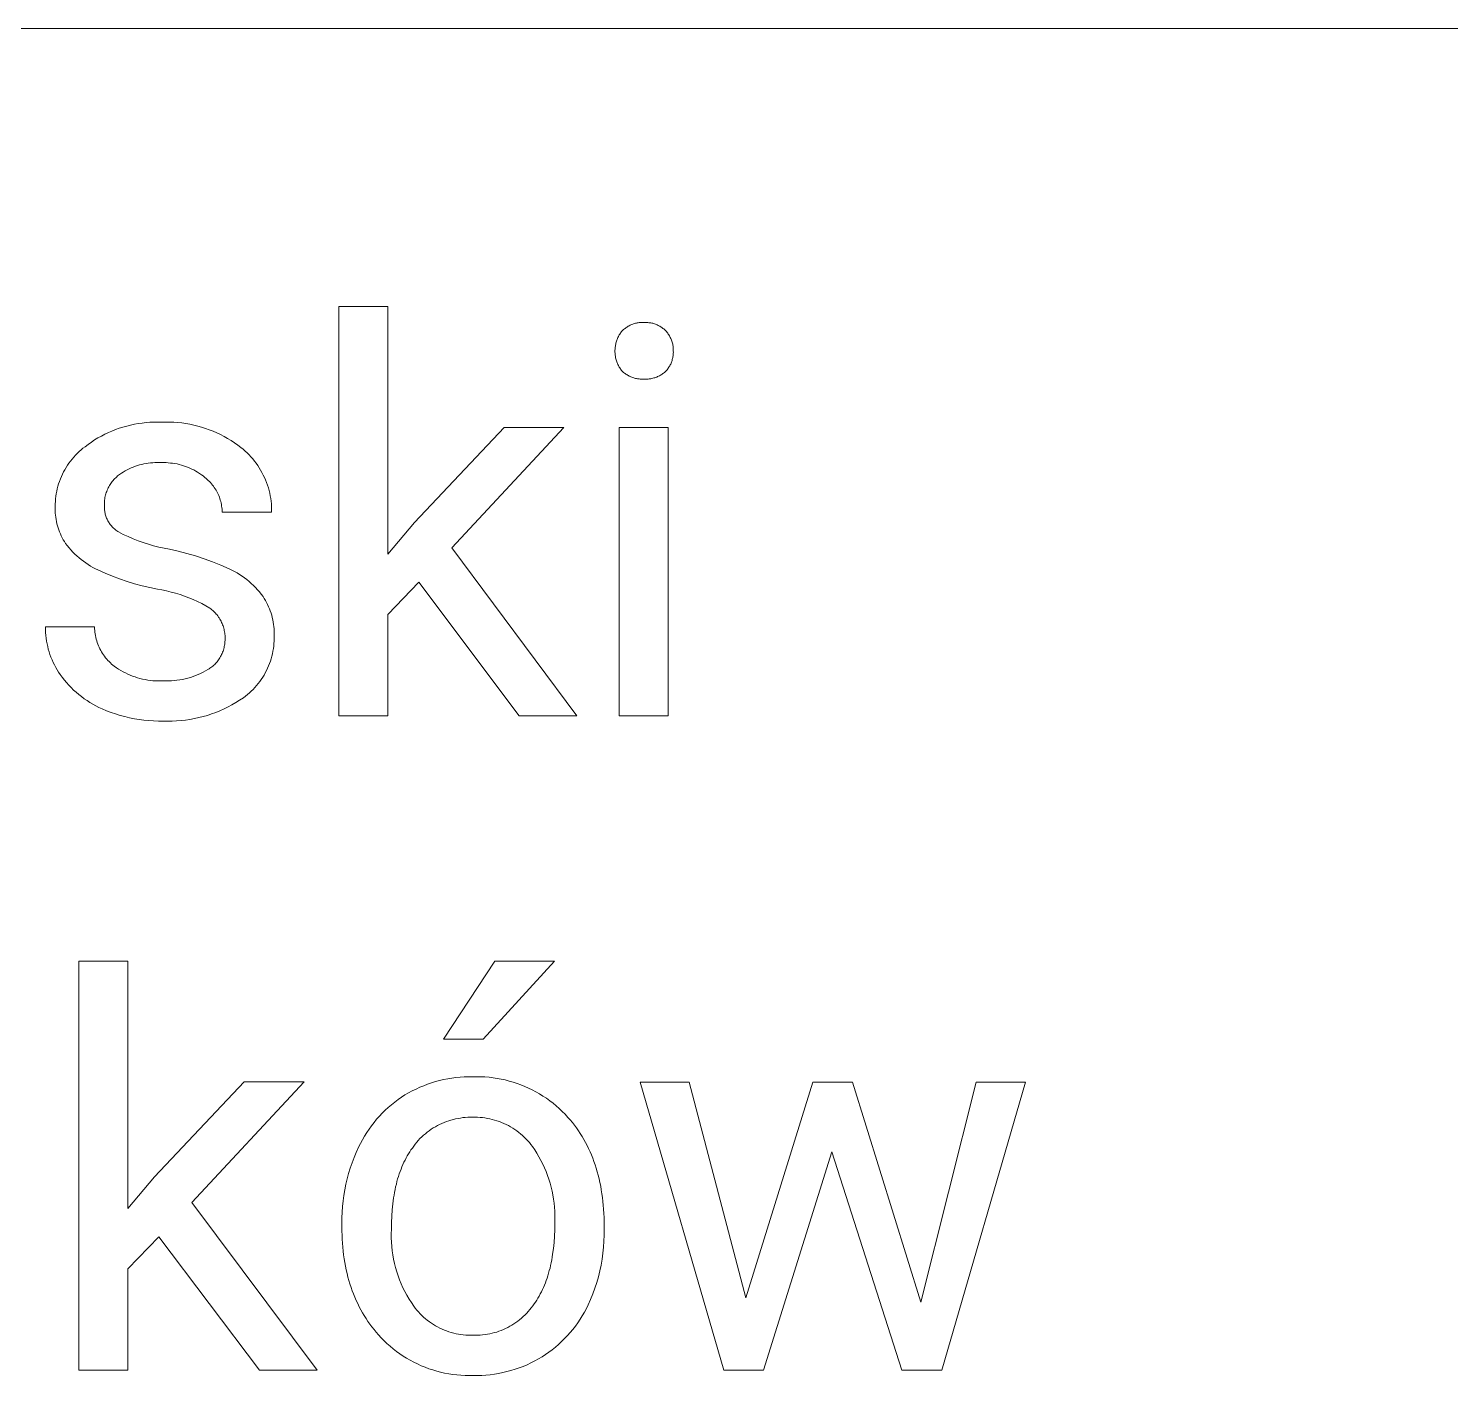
# Model space of a CAD drawing. Header units: millimetres. Extents: x 1422 to 6060, y -58 to 3182.
# Drawn here: x 5287.9 to 5449, y 307.9 to 460.5 of the extents above; entities that cross this region are included whole.
import ezdxf

# ---------------------------------------------------------------- set-up
doc = ezdxf.new("R2010")
doc.units = ezdxf.units.MM
doc.header["$MEASUREMENT"] = 0
doc.layers.add('Domyślny', color=7, linetype='Continuous', true_color=0x000000)

msp = doc.modelspace()

# ---------------------------------------------------------------- linework, layer by layer
at = {"layer": 'Domyślny', "color": 18, "lineweight": 15, "true_color": 0x000000}
for p, q in [((6055.35, 460.5), (4307.18, 460.5)), ((5323.03, 382.66), (5323.03, 428.99)), ((5323.03, 428.99), (5328.6, 428.99)), ((5328.6, 428.99), (5328.6, 400.97)), ((5356.13, 426.92), (5356.24, 426.96)), ((5356.24, 426.96), (5356.34, 427)), ((5356.34, 427), (5356.44, 427.04)), ((5356.44, 427.04), (5356.54, 427.07)), ((5356.54, 427.07), (5356.65, 427.1)), ((5356.65, 427.1), (5356.76, 427.12)), ((5356.76, 427.12), (5356.86, 427.14)), ((5356.86, 427.14), (5356.97, 427.16)), ((5356.97, 427.16), (5357.08, 427.18)), ((5357.08, 427.18), (5357.19, 427.18)), ((5357.19, 427.18), (5357.3, 427.19)), ((5357.3, 427.19), (5357.41, 427.19)), ((5357.41, 427.19), (5357.52, 427.19)), ((5357.52, 427.19), (5357.62, 427.19)), ((5357.62, 427.19), (5357.73, 427.19)), ((5357.73, 427.19), (5357.84, 427.19)), ((5357.84, 427.19), (5357.95, 427.19)), ((5357.95, 427.19), (5358.06, 427.18)), ((5358.06, 427.18), (5358.17, 427.17)), ((5358.17, 427.17), (5358.28, 427.16)), ((5358.28, 427.16), (5358.38, 427.14)), ((5358.38, 427.14), (5358.49, 427.12)), ((5358.49, 427.12), (5358.6, 427.1)), ((5358.6, 427.1), (5358.7, 427.07)), ((5358.7, 427.07), (5358.81, 427.04)), ((5358.81, 427.04), (5358.91, 427)), ((5358.91, 427), (5359.01, 426.96)), ((5359.01, 426.96), (5359.11, 426.92)), ((5354.57, 425.28), (5354.61, 425.39)), ((5354.61, 425.39), (5354.66, 425.49)), ((5354.66, 425.49), (5354.71, 425.59)), ((5354.71, 425.59), (5354.77, 425.69)), ((5354.77, 425.69), (5354.82, 425.79)), ((5354.82, 425.79), (5354.88, 425.88)), ((5354.88, 425.88), (5354.95, 425.98)), ((5354.95, 425.98), (5355.01, 426.07)), ((5355.01, 426.07), (5355.08, 426.16)), ((5355.08, 426.16), (5355.15, 426.24)), ((5355.15, 426.24), (5355.23, 426.32)), ((5355.23, 426.32), (5355.31, 426.39)), ((5355.31, 426.39), (5355.39, 426.47)), ((5355.39, 426.47), (5355.48, 426.53)), ((5355.48, 426.53), (5355.57, 426.6)), ((5355.57, 426.6), (5355.66, 426.66)), ((5355.66, 426.66), (5355.75, 426.72)), ((5355.75, 426.72), (5355.84, 426.78)), ((5355.84, 426.78), (5355.94, 426.83)), ((5355.94, 426.83), (5356.04, 426.88)), ((5356.04, 426.88), (5356.13, 426.92)), ((5359.11, 426.92), (5359.21, 426.87)), ((5359.21, 426.87), (5359.31, 426.83)), ((5359.31, 426.83), (5359.4, 426.77)), ((5359.4, 426.77), (5359.5, 426.72)), ((5359.5, 426.72), (5359.59, 426.66)), ((5359.59, 426.66), (5359.68, 426.6)), ((5359.68, 426.6), (5359.77, 426.53)), ((5359.77, 426.53), (5359.85, 426.46)), ((5359.85, 426.46), (5359.94, 426.39)), ((5359.94, 426.39), (5360.02, 426.32)), ((5360.02, 426.32), (5360.1, 426.24)), ((5360.1, 426.24), (5360.17, 426.16)), ((5360.17, 426.16), (5360.24, 426.07)), ((5360.24, 426.07), (5360.31, 425.98)), ((5360.31, 425.98), (5360.37, 425.89)), ((5360.37, 425.89), (5360.44, 425.79)), ((5360.44, 425.79), (5360.5, 425.69)), ((5360.5, 425.69), (5360.55, 425.6)), ((5360.55, 425.6), (5360.6, 425.49)), ((5360.6, 425.49), (5360.65, 425.39)), ((5360.65, 425.39), (5360.7, 425.29)), ((5354.33, 424.07), (5354.34, 424.18)), ((5354.33, 423.96), (5354.33, 424.07)), ((5354.33, 423.85), (5354.33, 423.96)), ((5354.34, 423.73), (5354.33, 423.85)), ((5354.34, 424.3), (5354.35, 424.41)), ((5354.34, 424.18), (5354.34, 424.3)), ((5354.34, 423.62), (5354.34, 423.73)), ((5354.35, 424.41), (5354.37, 424.52)), ((5354.37, 424.52), (5354.39, 424.63)), ((5354.39, 424.63), (5354.41, 424.74)), ((5354.41, 424.74), (5354.43, 424.85)), ((5354.43, 424.85), (5354.46, 424.96)), ((5354.46, 424.96), (5354.5, 425.07)), ((5354.5, 425.07), (5354.53, 425.18)), ((5354.53, 425.18), (5354.57, 425.28)), ((5360.7, 425.29), (5360.74, 425.18)), ((5360.74, 425.18), (5360.77, 425.08)), ((5360.77, 425.08), (5360.81, 424.97)), ((5360.81, 424.97), (5360.84, 424.86)), ((5360.84, 424.86), (5360.87, 424.75)), ((5360.87, 424.75), (5360.89, 424.64)), ((5360.89, 424.64), (5360.91, 424.52)), ((5360.91, 424.52), (5360.92, 424.41)), ((5360.92, 424.41), (5360.93, 424.3)), ((5360.93, 424.3), (5360.94, 424.19)), ((5360.94, 424.19), (5360.94, 424.07)), ((5360.94, 424.07), (5360.94, 423.96)), ((5360.94, 423.96), (5360.95, 423.85)), ((5360.95, 423.85), (5360.94, 423.74)), ((5360.94, 423.74), (5360.94, 423.64)), ((5354.35, 423.51), (5354.34, 423.62)), ((5354.37, 423.4), (5354.35, 423.51)), ((5354.38, 423.29), (5354.37, 423.4)), ((5354.4, 423.18), (5354.38, 423.29)), ((5354.43, 423.07), (5354.4, 423.18)), ((5354.46, 422.96), (5354.43, 423.07)), ((5354.49, 422.85), (5354.46, 422.96)), ((5354.53, 422.75), (5354.49, 422.85)), ((5354.57, 422.64), (5354.53, 422.75)), ((5354.61, 422.54), (5354.57, 422.64)), ((5354.66, 422.44), (5354.61, 422.54)), ((5354.71, 422.33), (5354.66, 422.44)), ((5354.76, 422.24), (5354.71, 422.33)), ((5354.82, 422.14), (5354.76, 422.24)), ((5354.88, 422.05), (5354.82, 422.14)), ((5360.43, 422.12), (5360.37, 422.03)), ((5360.48, 422.21), (5360.43, 422.12)), ((5360.54, 422.3), (5360.48, 422.21)), ((5360.59, 422.4), (5360.54, 422.3)), ((5360.64, 422.49), (5360.59, 422.4)), ((5360.68, 422.59), (5360.64, 422.49)), ((5360.72, 422.69), (5360.68, 422.59)), ((5360.76, 422.79), (5360.72, 422.69)), ((5360.79, 422.89), (5360.76, 422.79)), ((5360.82, 423), (5360.79, 422.89)), ((5360.85, 423.1), (5360.82, 423)), ((5360.88, 423.21), (5360.85, 423.1)), ((5360.9, 423.31), (5360.88, 423.21)), ((5360.91, 423.42), (5360.9, 423.31)), ((5360.93, 423.53), (5360.91, 423.42)), ((5360.94, 423.64), (5360.93, 423.53)), ((5354.94, 421.95), (5354.88, 422.05)), ((5355.01, 421.86), (5354.94, 421.95)), ((5355.08, 421.77), (5355.01, 421.86)), ((5355.15, 421.69), (5355.08, 421.77)), ((5355.23, 421.61), (5355.15, 421.69)), ((5355.31, 421.54), (5355.23, 421.61)), ((5355.4, 421.47), (5355.31, 421.54)), ((5355.48, 421.41), (5355.4, 421.47)), ((5355.57, 421.35), (5355.48, 421.41)), ((5355.66, 421.29), (5355.57, 421.35)), ((5355.75, 421.23), (5355.66, 421.29)), ((5355.85, 421.18), (5355.75, 421.23)), ((5355.95, 421.13), (5355.85, 421.18)), ((5356.04, 421.08), (5355.95, 421.13)), ((5356.14, 421.04), (5356.04, 421.08)), ((5356.24, 421), (5356.14, 421.04)), ((5356.34, 420.96), (5356.24, 421)), ((5356.45, 420.93), (5356.34, 420.96)), ((5356.55, 420.9), (5356.45, 420.93)), ((5356.66, 420.87), (5356.55, 420.9)), ((5356.76, 420.85), (5356.66, 420.87)), ((5356.87, 420.83), (5356.76, 420.85)), ((5356.98, 420.81), (5356.87, 420.83)), ((5357.08, 420.8), (5356.98, 420.81)), ((5357.19, 420.79), (5357.08, 420.8)), ((5357.3, 420.79), (5357.19, 420.79)), ((5357.41, 420.78), (5357.3, 420.79)), ((5357.52, 420.79), (5357.41, 420.78)), ((5357.62, 420.79), (5357.52, 420.79)), ((5357.74, 420.79), (5357.62, 420.79)), ((5357.85, 420.79), (5357.74, 420.79)), ((5357.96, 420.79), (5357.85, 420.79)), ((5358.08, 420.79), (5357.96, 420.79)), ((5358.19, 420.8), (5358.08, 420.79)), ((5358.3, 420.82), (5358.19, 420.8)), ((5358.41, 420.83), (5358.3, 420.82)), ((5358.52, 420.85), (5358.41, 420.83)), ((5358.63, 420.88), (5358.52, 420.85)), ((5358.74, 420.91), (5358.63, 420.88)), ((5358.85, 420.94), (5358.74, 420.91)), ((5358.95, 420.98), (5358.85, 420.94)), ((5359.06, 421.02), (5358.95, 420.98)), ((5359.16, 421.06), (5359.06, 421.02)), ((5359.27, 421.11), (5359.16, 421.06)), ((5359.37, 421.16), (5359.27, 421.11)), ((5359.47, 421.22), (5359.37, 421.16)), ((5359.56, 421.27), (5359.47, 421.22)), ((5359.66, 421.34), (5359.56, 421.27)), ((5359.75, 421.4), (5359.66, 421.34)), ((5359.84, 421.47), (5359.75, 421.4)), ((5359.93, 421.54), (5359.84, 421.47)), ((5360.01, 421.61), (5359.93, 421.54)), ((5360.1, 421.69), (5360.01, 421.61)), ((5360.17, 421.77), (5360.1, 421.69)), ((5360.24, 421.85), (5360.17, 421.77)), ((5360.3, 421.94), (5360.24, 421.85)), ((5360.37, 422.03), (5360.3, 421.94)), ((5299.45, 415.58), (5299.88, 415.67)), ((5299.88, 415.67), (5300.32, 415.75)), ((5300.32, 415.75), (5300.76, 415.81)), ((5300.76, 415.81), (5301.2, 415.86)), ((5301.2, 415.86), (5301.64, 415.89)), ((5301.64, 415.89), (5302.08, 415.91)), ((5302.08, 415.91), (5302.53, 415.92)), ((5302.53, 415.92), (5302.97, 415.91)), ((5302.97, 415.91), (5303.43, 415.92)), ((5303.43, 415.92), (5303.89, 415.92)), ((5303.89, 415.92), (5304.34, 415.9)), ((5304.34, 415.9), (5304.8, 415.87)), ((5304.8, 415.87), (5305.26, 415.82)), ((5305.26, 415.82), (5305.71, 415.75)), ((5305.71, 415.75), (5306.17, 415.67)), ((5306.17, 415.67), (5306.61, 415.58)), ((5295.38, 413.89), (5295.76, 414.12)), ((5295.76, 414.12), (5296.14, 414.33)), ((5296.14, 414.33), (5296.54, 414.54)), ((5296.54, 414.54), (5296.94, 414.73)), ((5296.94, 414.73), (5297.34, 414.9)), ((5297.34, 414.9), (5297.76, 415.07)), ((5297.76, 415.07), (5298.17, 415.22)), ((5298.17, 415.22), (5298.59, 415.35)), ((5298.59, 415.35), (5299.02, 415.47)), ((5299.02, 415.47), (5299.45, 415.58)), ((5306.61, 415.58), (5307.06, 415.47)), ((5307.06, 415.47), (5307.5, 415.34)), ((5307.5, 415.34), (5307.94, 415.2)), ((5307.94, 415.2), (5308.37, 415.05)), ((5308.37, 415.05), (5308.8, 414.88)), ((5308.8, 414.88), (5309.22, 414.7)), ((5309.22, 414.7), (5309.63, 414.5)), ((5309.63, 414.5), (5310.04, 414.29)), ((5310.04, 414.29), (5310.44, 414.06)), ((5310.44, 414.06), (5310.83, 413.83)), ((5331.6, 404.55), (5341.76, 415.3)), ((5348.54, 415.3), (5335.85, 401.67)), ((5341.76, 415.3), (5348.54, 415.3)), ((5354.8, 382.66), (5354.8, 415.3)), ((5354.8, 415.3), (5360.37, 415.3)), ((5360.37, 415.3), (5360.37, 382.66)), ((5293.41, 412.37), (5293.62, 412.57)), ((5293.62, 412.57), (5293.84, 412.76)), ((5293.84, 412.76), (5294.06, 412.95)), ((5294.06, 412.95), (5294.29, 413.13)), ((5294.29, 413.13), (5294.64, 413.39)), ((5294.64, 413.39), (5295.01, 413.65)), ((5295.01, 413.65), (5295.38, 413.89)), ((5310.83, 413.83), (5311.22, 413.57)), ((5311.22, 413.57), (5311.59, 413.31)), ((5311.59, 413.31), (5311.96, 413.03)), ((5311.96, 413.03), (5312.2, 412.84)), ((5312.2, 412.84), (5312.43, 412.63)), ((5312.43, 412.63), (5312.66, 412.42)), ((5292.15, 410.77), (5292.3, 411.02)), ((5292.3, 411.02), (5292.47, 411.26)), ((5292.47, 411.26), (5292.64, 411.49)), ((5292.64, 411.49), (5292.82, 411.72)), ((5292.82, 411.72), (5293.01, 411.94)), ((5293.01, 411.94), (5293.21, 412.16)), ((5293.21, 412.16), (5293.41, 412.37)), ((5300, 410.91), (5299.76, 410.82)), ((5300.24, 410.99), (5300, 410.91)), ((5300.48, 411.06), (5300.24, 410.99)), ((5300.72, 411.12), (5300.48, 411.06)), ((5300.97, 411.18), (5300.72, 411.12)), ((5301.21, 411.22), (5300.97, 411.18)), ((5301.46, 411.26), (5301.21, 411.22)), ((5301.71, 411.29), (5301.46, 411.26)), ((5301.96, 411.31), (5301.71, 411.29)), ((5302.21, 411.33), (5301.96, 411.31)), ((5302.47, 411.33), (5302.21, 411.33)), ((5302.72, 411.33), (5302.47, 411.33)), ((5302.97, 411.32), (5302.72, 411.33)), ((5303.22, 411.32), (5302.97, 411.32)), ((5303.47, 411.32), (5303.22, 411.32)), ((5303.72, 411.31), (5303.47, 411.32)), ((5303.97, 411.28), (5303.72, 411.31)), ((5304.22, 411.25), (5303.97, 411.28)), ((5304.47, 411.22), (5304.22, 411.25)), ((5304.72, 411.17), (5304.47, 411.22)), ((5304.97, 411.11), (5304.72, 411.17)), ((5305.21, 411.05), (5304.97, 411.11)), ((5305.45, 410.97), (5305.21, 411.05)), ((5305.69, 410.89), (5305.45, 410.97)), ((5305.92, 410.8), (5305.69, 410.89)), ((5312.66, 412.42), (5312.88, 412.2)), ((5312.88, 412.2), (5313.09, 411.97)), ((5313.09, 411.97), (5313.3, 411.74)), ((5313.3, 411.74), (5313.49, 411.5)), ((5313.49, 411.5), (5313.68, 411.25)), ((5313.68, 411.25), (5313.86, 411)), ((5313.86, 411), (5314.03, 410.74)), ((5291.4, 409.2), (5291.5, 409.47)), ((5291.5, 409.47), (5291.61, 409.74)), ((5291.61, 409.74), (5291.73, 410.01)), ((5291.73, 410.01), (5291.86, 410.27)), ((5291.86, 410.27), (5292, 410.52)), ((5292, 410.52), (5292.15, 410.77)), ((5297.47, 409.31), (5297.38, 409.2)), ((5297.57, 409.42), (5297.47, 409.31)), ((5297.67, 409.52), (5297.57, 409.42)), ((5297.77, 409.62), (5297.67, 409.52)), ((5297.88, 409.72), (5297.77, 409.62)), ((5297.98, 409.81), (5297.88, 409.72)), ((5298.1, 409.9), (5297.98, 409.81)), ((5298.21, 409.99), (5298.1, 409.9)), ((5298.42, 410.13), (5298.21, 409.99)), ((5298.63, 410.26), (5298.42, 410.13)), ((5298.85, 410.39), (5298.63, 410.26)), ((5299.07, 410.51), (5298.85, 410.39)), ((5299.3, 410.62), (5299.07, 410.51)), ((5299.53, 410.72), (5299.3, 410.62)), ((5299.76, 410.82), (5299.53, 410.72)), ((5306.16, 410.71), (5305.92, 410.8)), ((5306.38, 410.6), (5306.16, 410.71)), ((5306.61, 410.49), (5306.38, 410.6)), ((5306.83, 410.37), (5306.61, 410.49)), ((5307.05, 410.24), (5306.83, 410.37)), ((5307.26, 410.1), (5307.05, 410.24)), ((5307.47, 409.96), (5307.26, 410.1)), ((5307.67, 409.81), (5307.47, 409.96)), ((5307.86, 409.65), (5307.67, 409.81)), ((5308, 409.54), (5307.86, 409.65)), ((5308.13, 409.43), (5308, 409.54)), ((5308.26, 409.31), (5308.13, 409.43)), ((5308.39, 409.19), (5308.26, 409.31)), ((5314.03, 410.74), (5314.19, 410.47)), ((5314.19, 410.47), (5314.34, 410.2)), ((5314.34, 410.2), (5314.49, 409.92)), ((5314.49, 409.92), (5314.62, 409.64)), ((5314.62, 409.64), (5314.74, 409.36)), ((5314.74, 409.36), (5314.86, 409.07)), ((5290.98, 407.51), (5291.03, 407.79)), ((5291.03, 407.79), (5291.08, 408.08)), ((5291.08, 408.08), (5291.15, 408.36)), ((5291.15, 408.36), (5291.22, 408.65)), ((5291.22, 408.65), (5291.3, 408.92)), ((5291.3, 408.92), (5291.4, 409.2)), ((5296.62, 407.66), (5296.58, 407.52)), ((5296.65, 407.8), (5296.62, 407.66)), ((5296.7, 407.93), (5296.65, 407.8)), ((5296.75, 408.07), (5296.7, 407.93)), ((5296.8, 408.2), (5296.75, 408.07)), ((5296.86, 408.34), (5296.8, 408.2)), ((5296.92, 408.47), (5296.86, 408.34)), ((5296.99, 408.59), (5296.92, 408.47)), ((5297.06, 408.72), (5296.99, 408.59)), ((5297.13, 408.84), (5297.06, 408.72)), ((5297.21, 408.96), (5297.13, 408.84)), ((5297.29, 409.08), (5297.21, 408.96)), ((5297.38, 409.2), (5297.29, 409.08)), ((5308.51, 409.06), (5308.39, 409.19)), ((5308.62, 408.93), (5308.51, 409.06)), ((5308.73, 408.79), (5308.62, 408.93)), ((5308.84, 408.65), (5308.73, 408.79)), ((5308.94, 408.51), (5308.84, 408.65)), ((5309.04, 408.36), (5308.94, 408.51)), ((5309.13, 408.22), (5309.04, 408.36)), ((5309.22, 408.06), (5309.13, 408.22)), ((5309.3, 407.91), (5309.22, 408.06)), ((5309.37, 407.75), (5309.3, 407.91)), ((5309.44, 407.59), (5309.37, 407.75)), ((5314.86, 409.07), (5314.96, 408.77)), ((5314.96, 408.77), (5315.06, 408.48)), ((5315.06, 408.48), (5315.14, 408.18)), ((5315.14, 408.18), (5315.21, 407.87)), ((5315.21, 407.87), (5315.28, 407.57)), ((5290.9, 406.1), (5290.91, 406.35)), ((5290.91, 405.86), (5290.9, 406.1)), ((5290.91, 406.64), (5290.93, 406.93)), ((5290.91, 406.35), (5290.91, 406.64)), ((5290.93, 406.93), (5290.95, 407.22)), ((5290.95, 407.22), (5290.98, 407.51)), ((5296.49, 406.8), (5296.48, 406.66)), ((5296.48, 406.66), (5296.48, 406.52)), ((5296.48, 406.52), (5296.48, 406.4)), ((5296.48, 406.4), (5296.48, 406.28)), ((5296.48, 406.28), (5296.48, 406.17)), ((5296.48, 406.17), (5296.49, 406.05)), ((5296.5, 406.95), (5296.49, 406.8)), ((5296.49, 406.05), (5296.5, 405.93)), ((5296.51, 407.09), (5296.5, 406.95)), ((5296.53, 407.23), (5296.51, 407.09)), ((5296.55, 407.38), (5296.53, 407.23)), ((5296.58, 407.52), (5296.55, 407.38)), ((5309.51, 407.43), (5309.44, 407.59)), ((5309.57, 407.26), (5309.51, 407.43)), ((5309.62, 407.09), (5309.57, 407.26)), ((5309.66, 406.93), (5309.62, 407.09)), ((5309.71, 406.76), (5309.66, 406.93)), ((5309.74, 406.58), (5309.71, 406.76)), ((5309.77, 406.41), (5309.74, 406.58)), ((5309.79, 406.24), (5309.77, 406.41)), ((5309.81, 406.06), (5309.79, 406.24)), ((5309.82, 405.89), (5309.81, 406.06)), ((5315.28, 407.57), (5315.33, 407.26)), ((5315.33, 407.26), (5315.37, 406.95)), ((5315.37, 406.95), (5315.4, 406.65)), ((5315.4, 406.65), (5315.42, 406.34)), ((5315.42, 406.34), (5315.43, 406.02)), ((5315.43, 406.02), (5315.43, 405.71)), ((5290.92, 405.61), (5290.91, 405.86)), ((5290.94, 405.37), (5290.92, 405.61)), ((5290.97, 405.13), (5290.94, 405.37)), ((5291.01, 404.89), (5290.97, 405.13)), ((5291.06, 404.65), (5291.01, 404.89)), ((5291.11, 404.41), (5291.06, 404.65)), ((5291.18, 404.17), (5291.11, 404.41)), ((5296.5, 405.93), (5296.52, 405.82)), ((5296.52, 405.82), (5296.54, 405.7)), ((5296.54, 405.7), (5296.56, 405.59)), ((5296.56, 405.59), (5296.59, 405.48)), ((5296.59, 405.48), (5296.62, 405.37)), ((5296.62, 405.37), (5296.66, 405.25)), ((5296.66, 405.25), (5296.7, 405.14)), ((5296.7, 405.14), (5296.74, 405.04)), ((5296.74, 405.04), (5296.79, 404.93)), ((5296.79, 404.93), (5296.84, 404.83)), ((5296.84, 404.83), (5296.89, 404.72)), ((5296.89, 404.72), (5296.95, 404.62)), ((5296.95, 404.62), (5297.01, 404.52)), ((5297.01, 404.52), (5297.08, 404.43)), ((5297.08, 404.43), (5297.15, 404.33)), ((5309.83, 405.71), (5309.82, 405.89)), ((5315.43, 405.71), (5309.83, 405.71)), ((5328.6, 400.97), (5331.6, 404.55)), ((5291.25, 403.94), (5291.18, 404.17)), ((5291.32, 403.71), (5291.25, 403.94)), ((5291.41, 403.48), (5291.32, 403.71)), ((5291.5, 403.25), (5291.41, 403.48)), ((5291.6, 403.03), (5291.5, 403.25)), ((5291.71, 402.81), (5291.6, 403.03)), ((5291.83, 402.59), (5291.71, 402.81)), ((5297.15, 404.33), (5297.22, 404.24)), ((5297.22, 404.24), (5297.29, 404.15)), ((5297.29, 404.15), (5297.37, 404.06)), ((5297.37, 404.06), (5297.45, 403.98)), ((5297.45, 403.98), (5297.53, 403.9)), ((5297.53, 403.9), (5297.62, 403.82)), ((5297.62, 403.82), (5297.71, 403.74)), ((5297.71, 403.74), (5297.8, 403.67)), ((5297.8, 403.67), (5297.89, 403.6)), ((5297.89, 403.6), (5297.99, 403.54)), ((5297.99, 403.54), (5298.09, 403.47)), ((5298.09, 403.47), (5298.63, 403.2)), ((5298.63, 403.2), (5299.19, 402.94)), ((5299.19, 402.94), (5299.75, 402.7)), ((5291.95, 402.38), (5291.83, 402.59)), ((5292.08, 402.18), (5291.95, 402.38)), ((5292.28, 401.92), (5292.08, 402.18)), ((5292.48, 401.67), (5292.28, 401.92)), ((5292.69, 401.43), (5292.48, 401.67)), ((5292.91, 401.2), (5292.69, 401.43)), ((5293.13, 400.97), (5292.91, 401.2)), ((5299.75, 402.7), (5300.32, 402.47)), ((5300.32, 402.47), (5300.89, 402.27)), ((5300.89, 402.27), (5301.47, 402.08)), ((5301.47, 402.08), (5302.06, 401.91)), ((5302.06, 401.91), (5302.65, 401.76)), ((5302.65, 401.76), (5303.25, 401.63)), ((5303.25, 401.63), (5303.85, 401.51)), ((5303.85, 401.51), (5304.85, 401.29)), ((5304.85, 401.29), (5305.84, 401.04)), ((5335.85, 401.67), (5350.02, 382.66)), ((5293.37, 400.75), (5293.13, 400.97)), ((5293.61, 400.54), (5293.37, 400.75)), ((5293.86, 400.34), (5293.61, 400.54)), ((5294.11, 400.15), (5293.86, 400.34)), ((5294.37, 399.96), (5294.11, 400.15)), ((5294.64, 399.78), (5294.37, 399.96)), ((5294.91, 399.61), (5294.64, 399.78)), ((5295.19, 399.46), (5294.91, 399.61)), ((5305.84, 401.04), (5306.82, 400.75)), ((5306.82, 400.75), (5307.79, 400.43)), ((5307.79, 400.43), (5308.75, 400.08)), ((5308.75, 400.08), (5309.69, 399.7)), ((5309.69, 399.7), (5310.63, 399.29)), ((5295.47, 399.31), (5295.19, 399.46)), ((5295.76, 399.17), (5295.47, 399.31)), ((5296.57, 398.8), (5295.76, 399.17)), ((5297.39, 398.46), (5296.57, 398.8)), ((5298.21, 398.15), (5297.39, 398.46)), ((5299.05, 397.86), (5298.21, 398.15)), ((5310.63, 399.29), (5310.93, 399.15)), ((5310.93, 399.15), (5311.23, 398.99)), ((5311.23, 398.99), (5311.52, 398.83)), ((5311.52, 398.83), (5311.8, 398.65)), ((5311.8, 398.65), (5312.08, 398.47)), ((5312.08, 398.47), (5312.35, 398.28)), ((5312.35, 398.28), (5312.62, 398.07)), ((5312.62, 398.07), (5312.87, 397.86)), ((5299.9, 397.6), (5299.05, 397.86)), ((5300.76, 397.37), (5299.9, 397.6)), ((5301.62, 397.17), (5300.76, 397.37)), ((5302.49, 396.99), (5301.62, 397.17)), ((5303.01, 396.9), (5302.49, 396.99)), ((5303.53, 396.79), (5303.01, 396.9)), ((5304.05, 396.67), (5303.53, 396.79)), ((5304.56, 396.53), (5304.05, 396.67)), ((5305.07, 396.38), (5304.56, 396.53)), ((5305.57, 396.2), (5305.07, 396.38)), ((5312.87, 397.86), (5313.13, 397.64)), ((5313.13, 397.64), (5313.37, 397.41)), ((5313.37, 397.41), (5313.6, 397.18)), ((5313.6, 397.18), (5313.83, 396.93)), ((5313.83, 396.93), (5314.05, 396.68)), ((5314.05, 396.68), (5314.26, 396.42)), ((5314.26, 396.42), (5314.46, 396.15)), ((5332.11, 397.78), (5328.6, 394.13)), ((5343.47, 382.66), (5332.11, 397.78)), ((5306.06, 396.02), (5305.57, 396.2)), ((5306.55, 395.81), (5306.06, 396.02)), ((5307.03, 395.59), (5306.55, 395.81)), ((5307.51, 395.36), (5307.03, 395.59)), ((5307.98, 395.11), (5307.51, 395.36)), ((5308.44, 394.84), (5307.98, 395.11)), ((5308.55, 394.76), (5308.44, 394.84)), ((5308.66, 394.67), (5308.55, 394.76)), ((5314.46, 396.15), (5314.6, 395.93)), ((5314.6, 395.93), (5314.73, 395.71)), ((5314.73, 395.71), (5314.86, 395.48)), ((5314.86, 395.48), (5314.98, 395.25)), ((5314.98, 395.25), (5315.09, 395.01)), ((5315.09, 395.01), (5315.19, 394.77)), ((5315.19, 394.77), (5315.28, 394.53)), ((5308.77, 394.58), (5308.66, 394.67)), ((5308.87, 394.48), (5308.77, 394.58)), ((5308.97, 394.38), (5308.87, 394.48)), ((5309.07, 394.28), (5308.97, 394.38)), ((5309.16, 394.18), (5309.07, 394.28)), ((5309.25, 394.07), (5309.16, 394.18)), ((5309.34, 393.96), (5309.25, 394.07)), ((5309.42, 393.84), (5309.34, 393.96)), ((5309.5, 393.73), (5309.42, 393.84)), ((5309.57, 393.61), (5309.5, 393.73)), ((5309.64, 393.48), (5309.57, 393.61)), ((5309.71, 393.36), (5309.64, 393.48)), ((5309.77, 393.23), (5309.71, 393.36)), ((5309.82, 393.11), (5309.77, 393.23)), ((5315.28, 394.53), (5315.37, 394.28)), ((5315.37, 394.28), (5315.44, 394.03)), ((5315.44, 394.03), (5315.51, 393.78)), ((5315.51, 393.78), (5315.57, 393.52)), ((5315.57, 393.52), (5315.62, 393.27)), ((5315.62, 393.27), (5315.66, 393.01)), ((5328.6, 394.13), (5328.6, 382.66)), ((5289.8, 392.39), (5289.8, 392.71)), ((5289.8, 392.71), (5295.37, 392.71)), ((5289.82, 392.07), (5289.8, 392.39)), ((5289.84, 391.76), (5289.82, 392.07)), ((5289.88, 391.44), (5289.84, 391.76)), ((5295.37, 392.71), (5295.38, 392.51)), ((5295.38, 392.51), (5295.39, 392.31)), ((5295.39, 392.31), (5295.41, 392.12)), ((5295.41, 392.12), (5295.44, 391.92)), ((5295.44, 391.92), (5295.47, 391.73)), ((5295.47, 391.73), (5295.51, 391.53)), ((5295.51, 391.53), (5295.56, 391.34)), ((5309.88, 392.97), (5309.82, 393.11)), ((5309.93, 392.84), (5309.88, 392.97)), ((5309.97, 392.71), (5309.93, 392.84)), ((5310.01, 392.57), (5309.97, 392.71)), ((5310.04, 392.44), (5310.01, 392.57)), ((5310.07, 392.3), (5310.04, 392.44)), ((5310.1, 392.16), (5310.07, 392.3)), ((5310.12, 392.02), (5310.1, 392.16)), ((5310.13, 391.88), (5310.12, 392.02)), ((5310.15, 391.74), (5310.13, 391.88)), ((5310.15, 391.6), (5310.15, 391.74)), ((5310.15, 391.46), (5310.15, 391.6)), ((5315.66, 393.01), (5315.69, 392.75)), ((5315.69, 392.75), (5315.71, 392.49)), ((5315.71, 392.49), (5315.72, 392.23)), ((5315.72, 392.23), (5315.73, 391.97)), ((5315.73, 391.97), (5315.72, 391.71)), ((5315.72, 391.71), (5315.73, 391.42)), ((5289.93, 391.12), (5289.88, 391.44)), ((5289.99, 390.81), (5289.93, 391.12)), ((5290.06, 390.5), (5289.99, 390.81)), ((5290.13, 390.19), (5290.06, 390.5)), ((5290.22, 389.89), (5290.13, 390.19)), ((5290.32, 389.58), (5290.22, 389.89)), ((5295.56, 391.34), (5295.62, 391.15)), ((5295.62, 391.15), (5295.68, 390.96)), ((5295.68, 390.96), (5295.74, 390.77)), ((5295.74, 390.77), (5295.82, 390.59)), ((5295.82, 390.59), (5295.9, 390.41)), ((5295.9, 390.41), (5295.98, 390.23)), ((5295.98, 390.23), (5296.08, 390.06)), ((5296.08, 390.06), (5296.17, 389.88)), ((5309.88, 389.84), (5309.93, 389.97)), ((5309.93, 389.97), (5309.97, 390.1)), ((5309.97, 390.1), (5310.01, 390.23)), ((5310.01, 390.23), (5310.04, 390.37)), ((5310.04, 390.37), (5310.07, 390.5)), ((5310.07, 390.5), (5310.1, 390.64)), ((5310.1, 390.64), (5310.12, 390.77)), ((5310.12, 390.77), (5310.13, 390.91)), ((5310.13, 390.91), (5310.14, 391.05)), ((5310.14, 391.05), (5310.15, 391.18)), ((5310.15, 391.32), (5310.15, 391.46)), ((5310.15, 391.18), (5310.15, 391.32)), ((5315.58, 389.97), (5315.53, 389.68)), ((5315.63, 390.26), (5315.58, 389.97)), ((5315.67, 390.54), (5315.63, 390.26)), ((5315.7, 390.83), (5315.67, 390.54)), ((5315.72, 391.12), (5315.7, 390.83)), ((5315.73, 391.42), (5315.72, 391.12)), ((5290.43, 389.29), (5290.32, 389.58)), ((5290.56, 388.99), (5290.43, 389.29)), ((5290.69, 388.7), (5290.56, 388.99)), ((5290.83, 388.41), (5290.69, 388.7)), ((5290.97, 388.13), (5290.83, 388.41)), ((5296.17, 389.88), (5296.28, 389.72)), ((5296.28, 389.72), (5296.39, 389.55)), ((5296.39, 389.55), (5296.5, 389.39)), ((5296.5, 389.39), (5296.62, 389.23)), ((5296.62, 389.23), (5296.75, 389.08)), ((5296.75, 389.08), (5296.88, 388.93)), ((5296.88, 388.93), (5297.02, 388.79)), ((5297.02, 388.79), (5297.16, 388.65)), ((5297.16, 388.65), (5297.3, 388.51)), ((5297.3, 388.51), (5297.46, 388.39)), ((5297.46, 388.39), (5297.61, 388.26)), ((5308.67, 388.2), (5308.78, 388.29)), ((5308.78, 388.29), (5308.88, 388.38)), ((5308.88, 388.38), (5308.98, 388.48)), ((5308.98, 388.48), (5309.07, 388.58)), ((5309.07, 388.58), (5309.17, 388.68)), ((5309.17, 388.68), (5309.26, 388.78)), ((5309.26, 388.78), (5309.34, 388.89)), ((5309.34, 388.89), (5309.42, 389)), ((5309.42, 389), (5309.5, 389.11)), ((5309.5, 389.11), (5309.57, 389.23)), ((5309.57, 389.23), (5309.64, 389.35)), ((5309.64, 389.35), (5309.71, 389.47)), ((5309.71, 389.47), (5309.77, 389.59)), ((5309.77, 389.59), (5309.83, 389.72)), ((5309.83, 389.72), (5309.88, 389.84)), ((5315.09, 388.3), (5314.97, 388.03)), ((5315.19, 388.57), (5315.09, 388.3)), ((5315.29, 388.84), (5315.19, 388.57)), ((5315.38, 389.12), (5315.29, 388.84)), ((5315.46, 389.4), (5315.38, 389.12)), ((5315.53, 389.68), (5315.46, 389.4)), ((5291.13, 387.86), (5290.97, 388.13)), ((5291.3, 387.59), (5291.13, 387.86)), ((5291.48, 387.32), (5291.3, 387.59)), ((5291.71, 387.01), (5291.48, 387.32)), ((5291.95, 386.7), (5291.71, 387.01)), ((5292.2, 386.41), (5291.95, 386.7)), ((5297.61, 388.26), (5297.85, 388.09)), ((5297.85, 388.09), (5298.1, 387.93)), ((5298.1, 387.93), (5298.35, 387.78)), ((5298.35, 387.78), (5298.61, 387.64)), ((5298.61, 387.64), (5298.87, 387.5)), ((5298.87, 387.5), (5299.14, 387.38)), ((5299.14, 387.38), (5299.41, 387.26)), ((5299.41, 387.26), (5299.68, 387.15)), ((5299.68, 387.15), (5299.96, 387.05)), ((5299.96, 387.05), (5300.24, 386.96)), ((5300.24, 386.96), (5300.52, 386.88)), ((5300.52, 386.88), (5300.81, 386.81)), ((5300.81, 386.81), (5301.1, 386.75)), ((5301.1, 386.75), (5301.39, 386.7)), ((5301.39, 386.7), (5301.68, 386.66)), ((5304.4, 386.64), (5304.71, 386.68)), ((5304.71, 386.68), (5305.02, 386.72)), ((5305.02, 386.72), (5305.32, 386.78)), ((5305.32, 386.78), (5305.63, 386.84)), ((5305.63, 386.84), (5305.93, 386.92)), ((5305.93, 386.92), (5306.23, 387)), ((5306.23, 387), (5306.53, 387.1)), ((5306.53, 387.1), (5306.82, 387.21)), ((5306.82, 387.21), (5307.11, 387.33)), ((5307.11, 387.33), (5307.39, 387.45)), ((5307.39, 387.45), (5307.67, 387.59)), ((5307.67, 387.59), (5307.95, 387.74)), ((5307.95, 387.74), (5308.22, 387.89)), ((5308.22, 387.89), (5308.34, 387.96)), ((5308.34, 387.96), (5308.45, 388.04)), ((5308.45, 388.04), (5308.56, 388.12)), ((5308.56, 388.12), (5308.67, 388.2)), ((5314.26, 386.77), (5314.09, 386.53)), ((5314.42, 387.01), (5314.26, 386.77)), ((5314.57, 387.26), (5314.42, 387.01)), ((5314.71, 387.51), (5314.57, 387.26)), ((5314.85, 387.77), (5314.71, 387.51)), ((5314.97, 388.03), (5314.85, 387.77)), ((5292.45, 386.12), (5292.2, 386.41)), ((5292.72, 385.84), (5292.45, 386.12)), ((5293, 385.57), (5292.72, 385.84)), ((5293.29, 385.31), (5293, 385.57)), ((5293.58, 385.06), (5293.29, 385.31)), ((5293.89, 384.82), (5293.58, 385.06)), ((5301.68, 386.66), (5301.98, 386.63)), ((5301.98, 386.63), (5302.27, 386.61)), ((5302.27, 386.61), (5302.56, 386.6)), ((5302.56, 386.6), (5302.86, 386.6)), ((5302.86, 386.6), (5303.15, 386.61)), ((5303.15, 386.61), (5303.47, 386.6)), ((5303.47, 386.6), (5303.78, 386.6)), ((5303.78, 386.6), (5304.09, 386.62)), ((5304.09, 386.62), (5304.4, 386.64)), ((5312.92, 385.24), (5312.69, 385.05)), ((5313.13, 385.44), (5312.92, 385.24)), ((5313.34, 385.64), (5313.13, 385.44)), ((5313.54, 385.85), (5313.34, 385.64)), ((5313.73, 386.07), (5313.54, 385.85)), ((5313.91, 386.3), (5313.73, 386.07)), ((5314.09, 386.53), (5313.91, 386.3)), ((5294.2, 384.59), (5293.89, 384.82)), ((5294.52, 384.37), (5294.2, 384.59)), ((5294.85, 384.16), (5294.52, 384.37)), ((5295.18, 383.96), (5294.85, 384.16)), ((5295.52, 383.78), (5295.18, 383.96)), ((5295.87, 383.61), (5295.52, 383.78)), ((5296.22, 383.44), (5295.87, 383.61)), ((5296.73, 383.23), (5296.22, 383.44)), ((5310.5, 383.66), (5310.04, 383.43)), ((5310.94, 383.89), (5310.5, 383.66)), ((5311.38, 384.15), (5310.94, 383.89)), ((5311.81, 384.41), (5311.38, 384.15)), ((5312.23, 384.7), (5311.81, 384.41)), ((5312.47, 384.87), (5312.23, 384.7)), ((5312.69, 385.05), (5312.47, 384.87)), ((5297.24, 383.04), (5296.73, 383.23)), ((5297.76, 382.86), (5297.24, 383.04)), ((5298.28, 382.7), (5297.76, 382.86)), ((5298.81, 382.56), (5298.28, 382.7)), ((5299.34, 382.43), (5298.81, 382.56)), ((5299.88, 382.32), (5299.34, 382.43)), ((5300.42, 382.23), (5299.88, 382.32)), ((5300.97, 382.16), (5300.42, 382.23)), ((5301.51, 382.11), (5300.97, 382.16)), ((5302.06, 382.07), (5301.51, 382.11)), ((5302.61, 382.05), (5302.06, 382.07)), ((5303.15, 382.05), (5302.61, 382.05)), ((5303.66, 382.04), (5303.15, 382.05)), ((5304.17, 382.05), (5303.66, 382.04)), ((5304.67, 382.07), (5304.17, 382.05)), ((5305.18, 382.11), (5304.67, 382.07)), ((5305.68, 382.17), (5305.18, 382.11)), ((5306.18, 382.24), (5305.68, 382.17)), ((5306.68, 382.33), (5306.18, 382.24)), ((5307.18, 382.44), (5306.68, 382.33)), ((5307.67, 382.56), (5307.18, 382.44)), ((5308.15, 382.7), (5307.67, 382.56)), ((5308.63, 382.86), (5308.15, 382.7)), ((5309.11, 383.04), (5308.63, 382.86)), ((5309.58, 383.23), (5309.11, 383.04)), ((5310.04, 383.43), (5309.58, 383.23)), ((5328.6, 382.66), (5323.03, 382.66)), ((5350.02, 382.66), (5343.47, 382.66)), ((5360.37, 382.66), (5354.8, 382.66)), ((5293.59, 308.53), (5293.59, 354.86)), ((5293.59, 354.86), (5299.16, 354.86)), ((5299.16, 354.86), (5299.16, 326.85)), ((5334.91, 346.02), (5340.73, 354.87)), ((5347.48, 354.87), (5339.41, 346.01)), ((5340.73, 354.87), (5347.48, 354.87)), ((5339.41, 346.01), (5334.91, 346.02)), ((5335.38, 341.54), (5335.84, 341.62)), ((5335.84, 341.62), (5336.31, 341.68)), ((5336.31, 341.68), (5336.78, 341.73)), ((5336.78, 341.73), (5337.26, 341.76)), ((5337.26, 341.76), (5337.73, 341.78)), ((5337.73, 341.78), (5338.2, 341.77)), ((5338.2, 341.77), (5338.67, 341.78)), ((5338.67, 341.78), (5339.13, 341.78)), ((5339.13, 341.78), (5339.6, 341.76)), ((5339.6, 341.76), (5340.06, 341.72)), ((5340.06, 341.72), (5340.53, 341.66)), ((5340.53, 341.66), (5340.99, 341.59)), ((5340.99, 341.59), (5341.45, 341.51)), ((5302.16, 330.43), (5312.32, 341.18)), ((5319.1, 341.18), (5306.41, 327.54)), ((5312.32, 341.18), (5319.1, 341.18)), ((5330.54, 339.71), (5330.95, 339.94)), ((5330.95, 339.94), (5331.37, 340.17)), ((5331.37, 340.17), (5331.79, 340.38)), ((5331.79, 340.38), (5332.22, 340.58)), ((5332.22, 340.58), (5332.66, 340.76)), ((5332.66, 340.76), (5333.1, 340.93)), ((5333.1, 340.93), (5333.55, 341.08)), ((5333.55, 341.08), (5334, 341.22)), ((5334, 341.22), (5334.45, 341.34)), ((5334.45, 341.34), (5334.91, 341.45)), ((5334.91, 341.45), (5335.38, 341.54)), ((5341.45, 341.51), (5341.9, 341.41)), ((5341.9, 341.41), (5342.35, 341.29)), ((5342.35, 341.29), (5342.8, 341.16)), ((5342.8, 341.16), (5343.24, 341.02)), ((5343.24, 341.02), (5343.68, 340.85)), ((5343.68, 340.85), (5344.11, 340.68)), ((5344.11, 340.68), (5344.54, 340.49)), ((5344.54, 340.49), (5344.96, 340.29)), ((5344.96, 340.29), (5345.37, 340.07)), ((5345.37, 340.07), (5345.77, 339.83)), ((5366.65, 308.54), (5357.17, 341.17)), ((5357.17, 341.17), (5362.73, 341.17)), ((5362.73, 341.17), (5369.15, 316.74)), ((5369.15, 316.74), (5376.75, 341.17)), ((5376.75, 341.17), (5381.24, 341.17)), ((5381.24, 341.17), (5388.99, 316.23)), ((5388.99, 316.23), (5395.26, 341.17)), ((5400.85, 341.17), (5391.34, 308.54)), ((5395.26, 341.17), (5400.85, 341.17)), ((5328.65, 338.3), (5329.01, 338.6)), ((5329.01, 338.6), (5329.38, 338.9)), ((5329.38, 338.9), (5329.76, 339.18)), ((5329.76, 339.18), (5330.15, 339.45)), ((5330.15, 339.45), (5330.54, 339.71)), ((5345.77, 339.83), (5346.17, 339.59)), ((5346.17, 339.59), (5346.56, 339.33)), ((5346.56, 339.33), (5346.94, 339.06)), ((5346.94, 339.06), (5347.31, 338.77)), ((5347.31, 338.77), (5347.66, 338.48)), ((5347.66, 338.48), (5348.01, 338.17)), ((5327.03, 336.59), (5327.33, 336.95)), ((5327.33, 336.95), (5327.65, 337.3)), ((5327.65, 337.3), (5327.97, 337.65)), ((5327.97, 337.65), (5328.31, 337.98)), ((5328.31, 337.98), (5328.65, 338.3)), ((5335.49, 336.79), (5335.23, 336.7)), ((5335.75, 336.87), (5335.49, 336.79)), ((5336.02, 336.94), (5335.75, 336.87)), ((5336.28, 337), (5336.02, 336.94)), ((5336.55, 337.06), (5336.28, 337)), ((5336.83, 337.1), (5336.55, 337.06)), ((5337.1, 337.14), (5336.83, 337.1)), ((5337.37, 337.17), (5337.1, 337.14)), ((5337.65, 337.18), (5337.37, 337.17)), ((5337.93, 337.19), (5337.65, 337.18)), ((5338.2, 337.19), (5337.93, 337.19)), ((5338.48, 337.19), (5338.2, 337.19)), ((5338.76, 337.18), (5338.48, 337.19)), ((5339.04, 337.17), (5338.76, 337.18)), ((5339.32, 337.14), (5339.04, 337.17)), ((5339.6, 337.11), (5339.32, 337.14)), ((5339.88, 337.06), (5339.6, 337.11)), ((5340.15, 337.01), (5339.88, 337.06)), ((5340.42, 336.94), (5340.15, 337.01)), ((5340.69, 336.87), (5340.42, 336.94)), ((5340.96, 336.79), (5340.69, 336.87)), ((5341.23, 336.69), (5340.96, 336.79)), ((5348.01, 338.17), (5348.35, 337.85)), ((5348.35, 337.85), (5348.68, 337.52)), ((5348.68, 337.52), (5349, 337.17)), ((5349, 337.17), (5349.25, 336.88)), ((5349.25, 336.88), (5349.5, 336.58)), ((5325.96, 335.04), (5326.2, 335.44)), ((5326.2, 335.44), (5326.47, 335.83)), ((5326.47, 335.83), (5326.74, 336.22)), ((5326.74, 336.22), (5327.03, 336.59)), ((5332.64, 335.14), (5332.44, 334.95)), ((5332.85, 335.32), (5332.64, 335.14)), ((5333.06, 335.49), (5332.85, 335.32)), ((5333.28, 335.66), (5333.06, 335.49)), ((5333.51, 335.82), (5333.28, 335.66)), ((5333.74, 335.97), (5333.51, 335.82)), ((5333.98, 336.11), (5333.74, 335.97)), ((5334.22, 336.24), (5333.98, 336.11)), ((5334.46, 336.37), (5334.22, 336.24)), ((5334.71, 336.49), (5334.46, 336.37)), ((5334.97, 336.6), (5334.71, 336.49)), ((5335.23, 336.7), (5334.97, 336.6)), ((5341.49, 336.59), (5341.23, 336.69)), ((5341.75, 336.48), (5341.49, 336.59)), ((5342, 336.36), (5341.75, 336.48)), ((5342.25, 336.24), (5342, 336.36)), ((5342.5, 336.1), (5342.25, 336.24)), ((5342.74, 335.95), (5342.5, 336.1)), ((5342.97, 335.8), (5342.74, 335.95)), ((5343.2, 335.64), (5342.97, 335.8)), ((5343.42, 335.47), (5343.2, 335.64)), ((5343.64, 335.3), (5343.42, 335.47)), ((5343.85, 335.11), (5343.64, 335.3)), ((5344.06, 334.92), (5343.85, 335.11)), ((5349.5, 336.58), (5349.73, 336.28)), ((5349.73, 336.28), (5349.96, 335.97)), ((5349.96, 335.97), (5350.18, 335.65)), ((5350.18, 335.65), (5350.4, 335.33)), ((5350.4, 335.33), (5350.6, 335)), ((5325.02, 333.21), (5325.29, 333.79)), ((5325.29, 333.79), (5325.5, 334.21)), ((5325.5, 334.21), (5325.72, 334.63)), ((5325.72, 334.63), (5325.96, 335.04)), ((5331.38, 333.7), (5331.22, 333.49)), ((5331.53, 333.91), (5331.38, 333.7)), ((5331.7, 334.13), (5331.53, 333.91)), ((5331.87, 334.35), (5331.7, 334.13)), ((5332.05, 334.56), (5331.87, 334.35)), ((5332.24, 334.76), (5332.05, 334.56)), ((5332.44, 334.95), (5332.24, 334.76)), ((5344.26, 334.72), (5344.06, 334.92)), ((5344.45, 334.52), (5344.26, 334.72)), ((5344.63, 334.31), (5344.45, 334.52)), ((5344.81, 334.09), (5344.63, 334.31)), ((5344.98, 333.87), (5344.81, 334.09)), ((5345.24, 333.49), (5344.98, 333.87)), ((5350.6, 335), (5350.8, 334.67)), ((5350.8, 334.67), (5350.99, 334.33)), ((5350.99, 334.33), (5351.17, 333.98)), ((5351.17, 333.98), (5351.34, 333.63)), ((5351.34, 333.63), (5351.5, 333.27)), ((5324.34, 331.43), (5324.55, 332.03)), ((5324.55, 332.03), (5324.78, 332.63)), ((5324.78, 332.63), (5325.02, 333.21)), ((5330.42, 332.08), (5330.31, 331.83)), ((5330.55, 332.33), (5330.42, 332.08)), ((5330.67, 332.57), (5330.55, 332.33)), ((5330.8, 332.81), (5330.67, 332.57)), ((5330.94, 333.04), (5330.8, 332.81)), ((5331.08, 333.27), (5330.94, 333.04)), ((5331.22, 333.49), (5331.08, 333.27)), ((5345.49, 333.1), (5345.24, 333.49)), ((5345.72, 332.7), (5345.49, 333.1)), ((5345.94, 332.29), (5345.72, 332.7)), ((5346.15, 331.88), (5345.94, 332.29)), ((5351.5, 333.27), (5351.66, 332.91)), ((5351.66, 332.91), (5351.81, 332.54)), ((5351.81, 332.54), (5351.95, 332.17)), ((5351.95, 332.17), (5352.08, 331.79)), ((5378.89, 333.28), (5371.17, 308.54)), ((5386.82, 308.54), (5378.89, 333.28)), ((5299.16, 326.85), (5302.16, 330.43)), ((5323.99, 330.21), (5324.15, 330.82)), ((5324.15, 330.82), (5324.34, 331.43)), ((5329.8, 330.48), (5329.71, 330.2)), ((5329.89, 330.76), (5329.8, 330.48)), ((5329.99, 331.04), (5329.89, 330.76)), ((5330.09, 331.31), (5329.99, 331.04)), ((5330.2, 331.57), (5330.09, 331.31)), ((5330.31, 331.83), (5330.2, 331.57)), ((5346.34, 331.46), (5346.15, 331.88)), ((5346.52, 331.03), (5346.34, 331.46)), ((5346.69, 330.6), (5346.52, 331.03)), ((5346.84, 330.17), (5346.69, 330.6)), ((5352.08, 331.79), (5352.21, 331.4)), ((5352.21, 331.4), (5352.32, 331.01)), ((5352.32, 331.01), (5352.43, 330.61)), ((5352.43, 330.61), (5352.53, 330.21)), ((5323.61, 328.33), (5323.71, 328.96)), ((5323.71, 328.96), (5323.84, 329.59)), ((5323.84, 329.59), (5323.99, 330.21)), ((5329.36, 328.68), (5329.3, 328.37)), ((5329.42, 329), (5329.36, 328.68)), ((5329.48, 329.31), (5329.42, 329)), ((5329.56, 329.61), (5329.48, 329.31)), ((5329.63, 329.91), (5329.56, 329.61)), ((5329.71, 330.2), (5329.63, 329.91)), ((5346.98, 329.73), (5346.84, 330.17)), ((5347.1, 329.28), (5346.98, 329.73)), ((5347.2, 328.83), (5347.1, 329.28)), ((5347.3, 328.38), (5347.2, 328.83)), ((5352.53, 330.21), (5352.62, 329.8)), ((5352.62, 329.8), (5352.71, 329.38)), ((5352.71, 329.38), (5352.78, 328.96)), ((5352.78, 328.96), (5352.85, 328.53)), ((5306.41, 327.54), (5320.58, 308.53)), ((5323.41, 326.43), (5323.46, 327.07)), ((5323.46, 327.07), (5323.52, 327.7)), ((5323.52, 327.7), (5323.61, 328.33)), ((5329.16, 327.38), (5329.09, 326.69)), ((5329.25, 328.04), (5329.16, 327.38)), ((5329.3, 328.37), (5329.25, 328.04)), ((5347.37, 327.92), (5347.3, 328.38)), ((5347.43, 327.46), (5347.37, 327.92)), ((5347.48, 327), (5347.43, 327.46)), ((5352.85, 328.53), (5352.91, 328.1)), ((5352.91, 328.1), (5352.96, 327.66)), ((5352.96, 327.66), (5353, 327.21)), ((5353, 327.21), (5353.04, 326.76)), ((5323.39, 325.8), (5323.41, 326.43)), ((5323.39, 325.16), (5323.39, 325.8)), ((5329.04, 325.98), (5329.01, 325.25)), ((5329.09, 326.69), (5329.04, 325.98)), ((5347.51, 326.54), (5347.48, 327)), ((5347.53, 326.08), (5347.51, 326.54)), ((5347.51, 325.16), (5347.53, 325.62)), ((5347.53, 325.62), (5347.53, 326.08)), ((5353.04, 326.76), (5353.07, 326.3)), ((5353.07, 326.3), (5353.09, 325.84)), ((5353.09, 325.84), (5353.1, 324.9)), ((5323.39, 324.77), (5323.39, 325.16)), ((5323.4, 324.3), (5323.39, 324.77)), ((5323.41, 323.83), (5323.4, 324.3)), ((5323.43, 323.37), (5323.41, 323.83)), ((5329, 324.49), (5328.98, 324.01)), ((5328.98, 324.01), (5328.98, 323.52)), ((5329.01, 325.25), (5329, 324.49)), ((5347.48, 323.7), (5347.5, 324.42)), ((5347.5, 324.42), (5347.51, 325.16)), ((5353.1, 324.9), (5353.1, 324.49)), ((5353.1, 324.49), (5353.1, 323.82)), ((5302.67, 323.65), (5299.16, 320.01)), ((5314.04, 308.53), (5302.67, 323.65)), ((5323.46, 322.92), (5323.43, 323.37)), ((5323.49, 322.47), (5323.46, 322.92)), ((5323.54, 322.03), (5323.49, 322.47)), ((5328.98, 323.52), (5329, 323.04)), ((5329, 323.04), (5329.04, 322.55)), ((5329.04, 322.55), (5329.09, 322.07)), ((5347.27, 321.66), (5347.36, 322.32)), ((5347.36, 322.32), (5347.43, 323)), ((5347.43, 323), (5347.48, 323.7)), ((5353.03, 322.46), (5352.96, 321.79)), ((5353.08, 323.14), (5353.03, 322.46)), ((5353.1, 323.82), (5353.08, 323.14)), ((5323.59, 321.59), (5323.54, 322.03)), ((5323.65, 321.16), (5323.59, 321.59)), ((5323.72, 320.73), (5323.65, 321.16)), ((5323.8, 320.31), (5323.72, 320.73)), ((5329.09, 322.07), (5329.16, 321.59)), ((5329.16, 321.59), (5329.25, 321.11)), ((5329.25, 321.11), (5329.35, 320.63)), ((5329.35, 320.63), (5329.47, 320.16)), ((5347.04, 320.41), (5347.11, 320.71)), ((5347.11, 320.71), (5347.17, 321.02)), ((5347.17, 321.02), (5347.22, 321.34)), ((5347.22, 321.34), (5347.27, 321.66)), ((5352.87, 321.12), (5352.75, 320.45)), ((5352.96, 321.79), (5352.87, 321.12)), ((5299.16, 320.01), (5299.16, 308.53)), ((5323.88, 319.9), (5323.8, 320.31)), ((5323.98, 319.49), (5323.88, 319.9)), ((5324.08, 319.09), (5323.98, 319.49)), ((5324.19, 318.69), (5324.08, 319.09)), ((5329.47, 320.16), (5329.61, 319.69)), ((5329.61, 319.69), (5329.76, 319.23)), ((5329.76, 319.23), (5329.93, 318.78)), ((5346.64, 318.97), (5346.73, 319.24)), ((5346.73, 319.24), (5346.81, 319.53)), ((5346.81, 319.53), (5346.89, 319.82)), ((5346.89, 319.82), (5346.97, 320.11)), ((5346.97, 320.11), (5347.04, 320.41)), ((5352.45, 319.13), (5352.26, 318.47)), ((5352.61, 319.78), (5352.45, 319.13)), ((5352.75, 320.45), (5352.61, 319.78)), ((5324.3, 318.3), (5324.19, 318.69)), ((5324.43, 317.92), (5324.3, 318.3)), ((5324.56, 317.54), (5324.43, 317.92)), ((5324.71, 317.17), (5324.56, 317.54)), ((5329.93, 318.78), (5330.11, 318.33)), ((5330.11, 318.33), (5330.31, 317.88)), ((5330.31, 317.88), (5330.52, 317.45)), ((5330.52, 317.45), (5330.75, 317.02)), ((5345.87, 317.17), (5345.99, 317.41)), ((5345.99, 317.41), (5346.11, 317.66)), ((5346.11, 317.66), (5346.23, 317.91)), ((5346.23, 317.91), (5346.34, 318.16)), ((5346.34, 318.16), (5346.44, 318.43)), ((5346.44, 318.43), (5346.54, 318.69)), ((5346.54, 318.69), (5346.64, 318.97)), ((5352.05, 317.83), (5351.82, 317.19)), ((5352.26, 318.47), (5352.05, 317.83)), ((5324.86, 316.8), (5324.71, 317.17)), ((5325.01, 316.44), (5324.86, 316.8)), ((5325.18, 316.08), (5325.01, 316.44)), ((5325.35, 315.73), (5325.18, 316.08)), ((5330.75, 317.02), (5331, 316.6)), ((5331, 316.6), (5331.26, 316.19)), ((5331.26, 316.19), (5331.53, 315.78)), ((5331.53, 315.78), (5331.7, 315.56)), ((5344.85, 315.61), (5345.01, 315.83)), ((5345.01, 315.83), (5345.17, 316.04)), ((5345.17, 316.04), (5345.32, 316.26)), ((5345.32, 316.26), (5345.46, 316.48)), ((5345.46, 316.48), (5345.6, 316.7)), ((5345.6, 316.7), (5345.74, 316.93)), ((5345.74, 316.93), (5345.87, 317.17)), ((5351.3, 315.94), (5351.09, 315.52)), ((5351.57, 316.56), (5351.3, 315.94)), ((5351.82, 317.19), (5351.57, 316.56)), ((5325.53, 315.39), (5325.35, 315.73)), ((5325.72, 315.05), (5325.53, 315.39)), ((5325.92, 314.72), (5325.72, 315.05)), ((5326.13, 314.39), (5325.92, 314.72)), ((5326.34, 314.07), (5326.13, 314.39)), ((5331.7, 315.56), (5331.87, 315.35)), ((5331.87, 315.35), (5332.06, 315.14)), ((5332.06, 315.14), (5332.25, 314.93)), ((5332.25, 314.93), (5332.44, 314.74)), ((5332.44, 314.74), (5332.65, 314.55)), ((5332.65, 314.55), (5332.86, 314.36)), ((5332.86, 314.36), (5333.07, 314.19)), ((5333.07, 314.19), (5333.3, 314.02)), ((5343.32, 314.1), (5343.53, 314.26)), ((5343.53, 314.26), (5343.74, 314.44)), ((5343.74, 314.44), (5343.94, 314.62)), ((5343.94, 314.62), (5344.14, 314.8)), ((5344.14, 314.8), (5344.33, 315)), ((5344.33, 315), (5344.51, 315.2)), ((5344.51, 315.2), (5344.68, 315.4)), ((5344.68, 315.4), (5344.85, 315.61)), ((5350.39, 314.3), (5350.12, 313.91)), ((5350.63, 314.7), (5350.39, 314.3)), ((5350.87, 315.1), (5350.63, 314.7)), ((5351.09, 315.52), (5350.87, 315.1)), ((5326.56, 313.76), (5326.34, 314.07)), ((5326.79, 313.45), (5326.56, 313.76)), ((5327.03, 313.14), (5326.79, 313.45)), ((5327.28, 312.85), (5327.03, 313.14)), ((5327.53, 312.56), (5327.28, 312.85)), ((5327.84, 312.21), (5327.53, 312.56)), ((5333.3, 314.02), (5333.53, 313.86)), ((5333.53, 313.86), (5333.76, 313.71)), ((5333.76, 313.71), (5334, 313.57)), ((5334, 313.57), (5334.24, 313.43)), ((5334.24, 313.43), (5334.49, 313.3)), ((5334.49, 313.3), (5334.74, 313.19)), ((5334.74, 313.19), (5335, 313.08)), ((5335, 313.08), (5335.26, 312.98)), ((5335.26, 312.98), (5335.52, 312.89)), ((5335.52, 312.89), (5335.79, 312.8)), ((5335.79, 312.8), (5336.06, 312.73)), ((5336.06, 312.73), (5336.33, 312.67)), ((5336.33, 312.67), (5336.6, 312.62)), ((5336.6, 312.62), (5336.87, 312.57)), ((5336.87, 312.57), (5337.15, 312.54)), ((5339.34, 312.53), (5339.61, 312.57)), ((5339.61, 312.57), (5339.88, 312.61)), ((5339.88, 312.61), (5340.14, 312.66)), ((5340.14, 312.66), (5340.41, 312.72)), ((5340.41, 312.72), (5340.67, 312.79)), ((5340.67, 312.79), (5340.93, 312.86)), ((5340.93, 312.86), (5341.18, 312.95)), ((5341.18, 312.95), (5341.44, 313.04)), ((5341.44, 313.04), (5341.69, 313.15)), ((5341.69, 313.15), (5341.93, 313.26)), ((5341.93, 313.26), (5342.18, 313.38)), ((5342.18, 313.38), (5342.41, 313.51)), ((5342.41, 313.51), (5342.65, 313.64)), ((5342.65, 313.64), (5342.88, 313.79)), ((5342.88, 313.79), (5343.1, 313.94)), ((5343.1, 313.94), (5343.32, 314.1)), ((5349.26, 312.8), (5348.95, 312.45)), ((5349.56, 313.16), (5349.26, 312.8)), ((5349.85, 313.53), (5349.56, 313.16)), ((5350.12, 313.91), (5349.85, 313.53)), ((5328.17, 311.88), (5327.84, 312.21)), ((5328.5, 311.56), (5328.17, 311.88)), ((5328.85, 311.25), (5328.5, 311.56)), ((5329.21, 310.96), (5328.85, 311.25)), ((5329.57, 310.67), (5329.21, 310.96)), ((5337.15, 312.54), (5337.43, 312.51)), ((5337.43, 312.51), (5337.71, 312.5)), ((5337.71, 312.5), (5337.99, 312.49)), ((5337.99, 312.49), (5338.26, 312.5)), ((5338.26, 312.5), (5338.53, 312.49)), ((5338.53, 312.49), (5338.8, 312.5)), ((5338.8, 312.5), (5339.07, 312.51)), ((5339.07, 312.51), (5339.34, 312.53)), ((5347.59, 311.16), (5347.23, 310.86)), ((5347.95, 311.46), (5347.59, 311.16)), ((5348.29, 311.78), (5347.95, 311.46)), ((5348.63, 312.11), (5348.29, 311.78)), ((5348.95, 312.45), (5348.63, 312.11)), ((5329.95, 310.4), (5329.57, 310.67)), ((5330.34, 310.14), (5329.95, 310.4)), ((5330.73, 309.89), (5330.34, 310.14)), ((5331.13, 309.66), (5330.73, 309.89)), ((5331.54, 309.44), (5331.13, 309.66)), ((5331.96, 309.24), (5331.54, 309.44)), ((5344.81, 309.36), (5344.37, 309.16)), ((5345.24, 309.58), (5344.81, 309.36)), ((5345.66, 309.81), (5345.24, 309.58)), ((5346.08, 310.06), (5345.66, 309.81)), ((5346.47, 310.31), (5346.08, 310.06)), ((5346.85, 310.58), (5346.47, 310.31)), ((5347.23, 310.86), (5346.85, 310.58)), ((5299.16, 308.53), (5293.59, 308.53)), ((5320.58, 308.53), (5314.04, 308.53)), ((5332.38, 309.05), (5331.96, 309.24)), ((5332.81, 308.87), (5332.38, 309.05)), ((5333.24, 308.71), (5332.81, 308.87)), ((5333.69, 308.56), (5333.24, 308.71)), ((5334.13, 308.43), (5333.69, 308.56)), ((5334.58, 308.31), (5334.13, 308.43)), ((5335.03, 308.21), (5334.58, 308.31)), ((5335.49, 308.13), (5335.03, 308.21)), ((5335.95, 308.06), (5335.49, 308.13)), ((5336.41, 308), (5335.95, 308.06)), ((5336.87, 307.96), (5336.41, 308)), ((5337.34, 307.94), (5336.87, 307.96)), ((5337.8, 307.93), (5337.34, 307.94)), ((5338.26, 307.94), (5337.8, 307.93)), ((5338.75, 307.94), (5338.26, 307.94)), ((5339.23, 307.95), (5338.75, 307.94)), ((5339.71, 307.98), (5339.23, 307.95)), ((5340.19, 308.03), (5339.71, 307.98)), ((5340.67, 308.09), (5340.19, 308.03)), ((5341.15, 308.17), (5340.67, 308.09)), ((5341.62, 308.27), (5341.15, 308.17)), ((5342.09, 308.38), (5341.62, 308.27)), ((5342.55, 308.5), (5342.09, 308.38)), ((5343.02, 308.64), (5342.55, 308.5)), ((5343.47, 308.8), (5343.02, 308.64)), ((5343.92, 308.97), (5343.47, 308.8)), ((5344.37, 309.16), (5343.92, 308.97)), ((5371.17, 308.54), (5366.65, 308.54)), ((5391.34, 308.54), (5386.82, 308.54))]:
    msp.add_line(p, q, dxfattribs=at)

doc.saveas('drawing.dxf')
